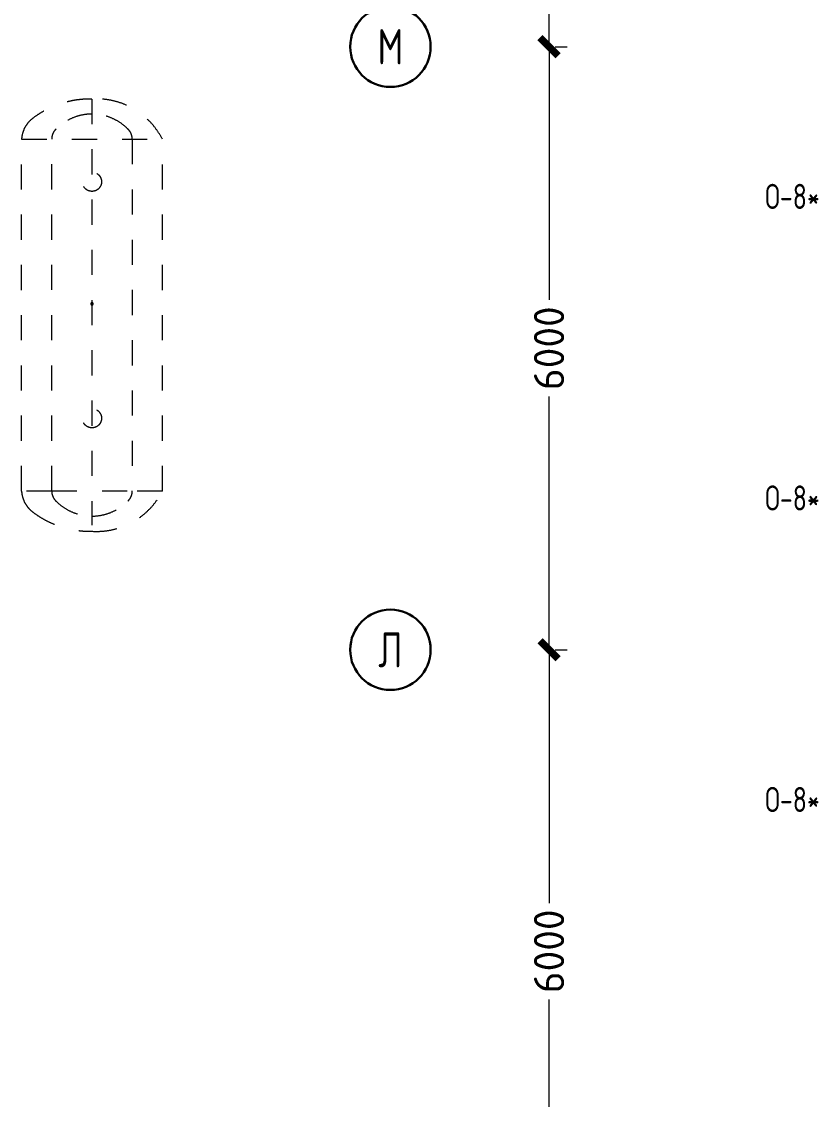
# Model space of a CAD drawing. Extents: x -965262 to 1142518, y -357520 to 71675.
# Drawn here: x -865489 to -857566, y -106463 to -95739 of the extents above; entities that cross this region are included whole.
import ezdxf

# ---------------------------------------------------------------- set-up
doc = ezdxf.new("R2010")
doc.units = 0
doc.header["$LTSCALE"] = 10
doc.linetypes.add('DOTE', pattern=[2.42, 2, -0.2, 0.02, -0.2])
doc.linetypes.add('DOTTED_THIN', pattern=[0.5, 0.25, -0.25])
doc.layers.get('0').update_dxf_attribs({"linetype": 'CONTINUOUS', "lineweight": 30})
doc.layers.get('Defpoints').update_dxf_attribs({"linetype": 'CONTINUOUS'})
doc.layers.add('DOTE', color=7, linetype='DOTE', lineweight=9)
doc.layers.add('Оборудование', color=7, linetype='CONTINUOUS', lineweight=30)
doc.styles.add('GOST 2.304', font='isocpeur.ttf', dxfattribs={"width": 0.75, "height": 250})
doc.styles.get("Standard").update_dxf_attribs({"font": 'isocpeur.ttf', "height": 300})
doc.dimstyles.get("Standard").update_dxf_attribs({"dimscale": 100, "dimtxt": 300, "dimasz": 1.8, "dimexe": 1.8, "dimexo": 0.625, "dimgap": 0.9, "dimtad": 0, "dimdec": 0, "dimzin": 0, "dimdsep": 46, "dimtxsty": 'Standard', "dimblk": 'ARCHTICK', "dimcen": 0.9, "dimclrd": 256, "dimclre": 256, "dimclrt": 256, "dimadec": 0, "dimazin": 0, "dimtfac": 1, "dimtdec": 0, "dimtofl": 0, "dimtmove": 0, "dimatfit": 3, "dimfxl": 1, "dimtolj": 1, "dimtzin": 0, "dimlwd": 15, "dimlwe": 15, "dimarcsym": 0})

# ---------------------------------------------------------------- blocks, each defined once
blk = doc.blocks.new('_ArchTick')
at = {"color": 0, "linetype": 'ByBlock', "lineweight": 0, "const_width": 0.4}
blk.add_lwpolyline([(-0.5, -0.5), (0.5, 0.5)], dxfattribs=at)
blk = doc.blocks.new('*D2665')
at = {"lineweight": 15, "transparency": 16777216}
for p, q in [((-860244, -101989), (-860244, -104509)), ((-860182, -101989), (-860064, -101989)), ((-860244, -107989), (-860244, -105469)), ((-860182, -107989), (-860064, -107989))]:
    blk.add_line(p, q, dxfattribs=at)
at = {"layer": 'Defpoints', "color": 0, "lineweight": 30, "transparency": 16777216}
for p in [(-860244, -101989), (-860244, -101989), (-860244, -107989, 1451)]:
    blk.add_point(p, dxfattribs=at)
at = {"lineweight": 15, "transparency": 16777216, "xscale": 180, "yscale": 180, "zscale": 180}
for p, rotation in [((-860244, -101989), 90), ((-860244, -107989), 270)]:
    blk.add_blockref('_ArchTick', p, dxfattribs=dict(at, rotation=rotation))
at = {"lineweight": 15, "transparency": 16777216, "insert": (-860244, -104989), "char_height": 300, "attachment_point": 5, "rotation": 90}
blk.add_mtext('\\A1;6000', dxfattribs=at)
blk = doc.blocks.new('*D2666')
at = {"lineweight": 15, "transparency": 16777216}
for p, q in [((-860244, -95989), (-860244, -98509)), ((-860182, -95989), (-860064, -95989)), ((-860244, -101989), (-860244, -99469)), ((-860182, -101989), (-860064, -101989))]:
    blk.add_line(p, q, dxfattribs=at)
at = {"layer": 'Defpoints', "color": 0, "lineweight": 30, "transparency": 16777216}
for p in [(-860244, -95989), (-860244, -95989), (-860244, -101989, 1451)]:
    blk.add_point(p, dxfattribs=at)
at = {"lineweight": 15, "transparency": 16777216, "xscale": 180, "yscale": 180, "zscale": 180}
for p, rotation in [((-860244, -95989), 90), ((-860244, -101989), 270)]:
    blk.add_blockref('_ArchTick', p, dxfattribs=dict(at, rotation=rotation))
at = {"lineweight": 15, "transparency": 16777216, "insert": (-860244, -98989), "char_height": 300, "attachment_point": 5, "rotation": 90}
blk.add_mtext('\\A1;6000', dxfattribs=at)
blk = doc.blocks.new('*D2667')
at = {"lineweight": 15, "transparency": 16777216}
for p, q in [((-860244, -89989), (-860244, -92509)), ((-860182, -89989), (-860064, -89989)), ((-860244, -95989), (-860244, -93469)), ((-860182, -95989), (-860064, -95989))]:
    blk.add_line(p, q, dxfattribs=at)
at = {"layer": 'Defpoints', "color": 0, "lineweight": 30, "transparency": 16777216}
for p in [(-860244, -89989), (-860244, -89989), (-860244, -95989, 1451)]:
    blk.add_point(p, dxfattribs=at)
at = {"lineweight": 15, "transparency": 16777216, "xscale": 180, "yscale": 180, "zscale": 180}
for p, rotation in [((-860244, -89989), 90), ((-860244, -95989), 270)]:
    blk.add_blockref('_ArchTick', p, dxfattribs=dict(at, rotation=rotation))
at = {"lineweight": 15, "transparency": 16777216, "insert": (-860244, -92989), "char_height": 300, "attachment_point": 5, "rotation": 90}
blk.add_mtext('\\A1;6000', dxfattribs=at)

msp = doc.modelspace()

# ---------------------------------------------------------------- linework, layer by layer
at = {"layer": 'DOTE', "ltscale": 100}
for p, q in [((-862221.4, -95988.9, -1451.3), (-862228, -95988.9, -1451.3)), ((-862221.4, -101988.9, -1451.3), (-862228, -101988.9, -1451.3))]:
    msp.add_line(p, q, dxfattribs=at)
at = {"layer": 'DOTE', "linetype": 'Continuous', "lineweight": 30}
for centre in [(-861821.4, -95988.9, -1451.3), (-861821.4, -101988.9, -1451.3)]:
    msp.add_circle(centre, 400, dxfattribs=at)
at = {"layer": 'Оборудование', "linetype": 'DOTTED_THIN', "lineweight": 0, "ltscale": 100}
for p, q in [((-864788.9, -96509.8, -2902.6), (-864788.9, -100748.8, -2902.6)), ((-865488.9, -100409.8, -2902.6), (-865488.9, -96909.8, -2902.6)), ((-865488.9, -96909.8, -2902.6), (-864088.9, -96909.8, -2902.6)), ((-865188.9, -100409.2, -2902.6), (-865188.9, -96909.2, -2902.6)), ((-864388.9, -96909.2, -2902.6), (-864388.9, -100409.2, -2902.6)), ((-864088.9, -100409.8, -2902.6), (-864088.9, -96909.8, -2902.6)), ((-865188.9, -100409.8, -2902.6), (-865488.9, -100409.8, -2902.6)), ((-865188.9, -100409.2, -2902.6), (-864388.9, -100409.2, -2902.6)), ((-864088.9, -100409.8, -2902.6), (-864388.9, -100409.8, -2902.6))]:
    msp.add_line(p, q, dxfattribs=at)
for centre in [(-864788.9, -97332.7, -2902.6), (-864788.9, -99685.4, -2902.6)]:
    msp.add_circle(centre, 95.4, dxfattribs=at)
for centre, radius, start, end in [((-864807.4, -97453.5, -2902.6), 943.9, 88.87635, 127.26367), ((-864742.7, -97241.4, -2902.6), 733, 26.89092, 93.61931), ((-865207.4, -96926.2, -2902.6), 282, 127.46165, 176.68039), ((-864787.5, -97164.7, -2902.6), 505.5, 90.16641, 134.89194), ((-864790.4, -97164.7, -2902.6), 505.5, 45.10806, 89.83359), ((-865055.9, -96906, -2902.6), 133, 131.59512, 181.3432), ((-864521.9, -96906, -2902.6), 133, 358.6568, 48.40488), ((-864788.9, -98547.3, -2902.6), 12.5, 0, 180), ((-864788.9, -98547.3, -2902.6), 12.5, 180, 0), ((-864788.9, -98547.3, -2902.6), 6.25, 0, 180), ((-864788.9, -98547.3, -2902.6), 6.25, 180, 0), ((-865207.4, -100393.5, -2902.6), 282, 183.31961, 232.53835), ((-865055.9, -100412.3, -2902.6), 133, 178.6568, 228.40488), ((-864742.7, -100078.3, -2902.6), 733, 266.38069, 333.10908), ((-864521.9, -100412.3, -2902.6), 133, 311.59512, 1.3432), ((-864787.5, -100153.6, -2902.6), 505.5, 225.10806, 269.83359), ((-864790.4, -100153.6, -2902.6), 505.5, 270.16641, 314.89194), ((-864807.4, -99866.2, -2902.6), 943.9, 232.73633, 271.12365)]:
    msp.add_arc(centre, radius, start, end, dxfattribs=at)

# ---------------------------------------------------------------- texts
at = {"color": 5, "width": 0.75}
for p in [(-858095.5, -97603.7, 11766.4), (-858095.5, -100603.7, 11766.4), (-858095.5, -103603.7, 11766.4)]:
    msp.add_text('О-8*', height=250, dxfattribs=at).set_placement(p)
at = {"layer": 'DOTE', "linetype": 'Continuous', "lineweight": 30, "ltscale": 100, "char_height": 350, "width": 800, "attachment_point": 5, "style": 'GOST 2.304'}
for s, insert in [('М', (-861821.4, -95988.9, -1451.3)), ('Л', (-861821.4, -101988.9, -1451.3))]:
    msp.add_mtext(s, dxfattribs=dict(at, insert=insert))

# ---------------------------------------------------------------- dimensions: what is measured, and where the dimension line sits
at = {"lineweight": 15}
for base, p1, p2, picture, middle in [((-860244.1, -89988.9, -1451.3), (-860244.1, -95988.9), (-860244.1, -89988.9, -1451.3), '*D2667', (-860244.1, -92988.9, -1451.3)), ((-860244.1, -95988.9, -1451.3), (-860244.1, -101988.9), (-860244.1, -95988.9, -1451.3), '*D2666', (-860244.1, -98988.9, -1451.3)), ((-860244.1, -101988.9, -1451.3), (-860244.1, -107988.9), (-860244.1, -101988.9, -1451.3), '*D2665', (-860244.1, -104988.9, -1451.3))]:
    dim = msp.add_linear_dim(base=base, p1=p1, p2=p2, angle=90, dimstyle='Standard', dxfattribs=at)
    dim.commit()
    dim.dimension.update_dxf_attribs({"geometry": picture, "text_midpoint": middle})

doc.saveas('drawing.dxf')
